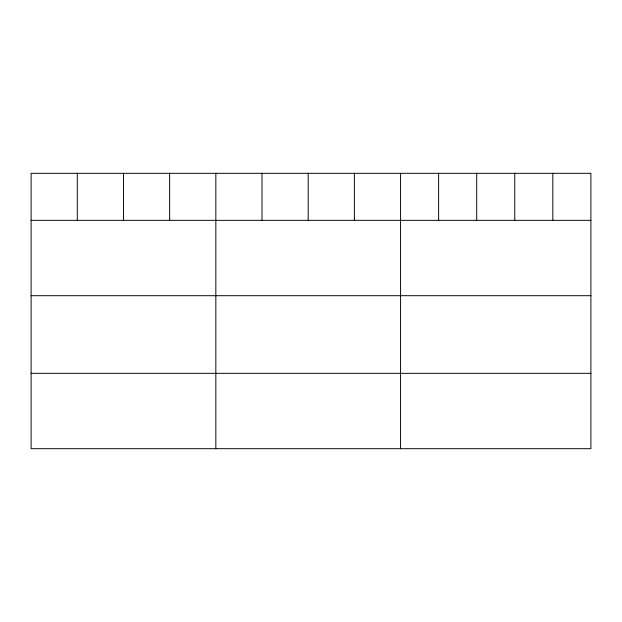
<?xml version="1.0" encoding="UTF-8"?>
<svg xmlns="http://www.w3.org/2000/svg" width="622" height="622" viewBox="0 0 622 622"><rect width="100%" height="100%" fill="white"/><g stroke="black" fill="none" stroke-linecap="round" stroke-linejoin="round"><path stroke-width="0.93" d="M590.9 220.336L590.9 448.687L31.1 448.687L31.1 173.313L590.9 173.313L590.9 220.336L31.1 220.336M31.1 295.699L590.9 295.699M31.1 373.332L590.9 373.332M552.834 173.313L552.834 220.336M514.767 173.313L514.767 220.336M476.701 173.313L476.701 220.336M438.634 173.313L438.634 220.336M400.568 173.313L400.568 448.687M354.385 173.313L354.385 220.336M308.201 173.313L308.201 220.336M262.017 173.313L262.017 220.336M215.834 173.313L215.834 448.687M169.65 173.313L169.65 220.336M123.467 173.313L123.467 220.336M77.284 173.313L77.284 220.336"/></g></svg>
